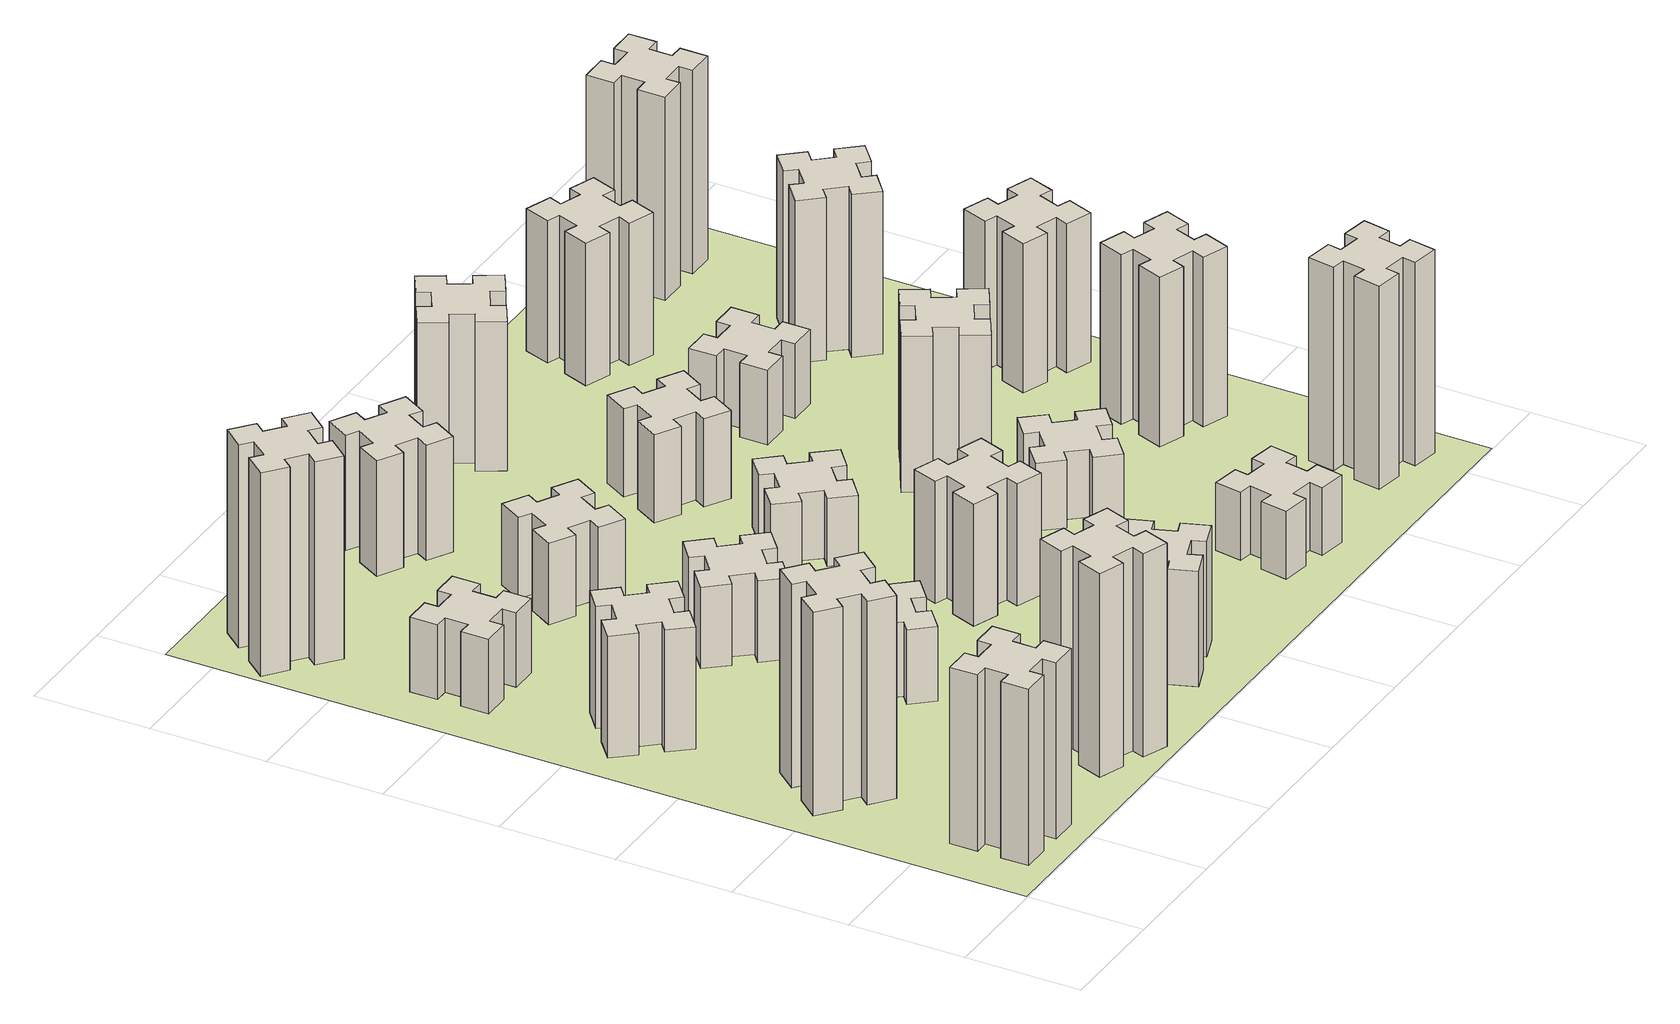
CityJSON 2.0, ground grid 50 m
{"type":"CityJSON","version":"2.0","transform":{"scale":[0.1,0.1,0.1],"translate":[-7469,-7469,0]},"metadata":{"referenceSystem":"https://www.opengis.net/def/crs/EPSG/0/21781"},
"CityObjects":{
"building1":{"type":"Building","attributes":{"class":"1000","function":"1000","usage":"1000","yearOfConstruction":2016,"roofType":"1000","measuredHeight":78,"storeysAboveGround":30,"storeysBelowGround":0},"geometry":[{"type":"Solid","lod":"1","boundaries":[[[[0,1,2,3,4,5,6,7,8,9,10,11,12,13,14,15,16,17,18,19]],[[17,16,20,21]],[[16,15,22,20]],[[15,14,23,22]],[[14,13,24,23]],[[13,12,25,24]],[[12,11,26,25]],[[11,10,27,26]],[[10,9,28,27]],[[9,8,29,28]],[[8,7,30,29]],[[7,6,31,30]],[[6,5,32,31]],[[5,4,33,32]],[[4,3,34,33]],[[3,2,35,34]],[[2,1,36,35]],[[1,0,37,36]],[[0,19,38,37]],[[19,18,39,38]],[[18,17,21,39]],[[24,25,26,27,28,29,30,31,32,33,34,35,36,37,38,39,21,20,22,23]]]]}]},
"building2":{"type":"Building","attributes":{"class":"1000","function":"1000","usage":"1000","yearOfConstruction":2016,"roofType":"1000","measuredHeight":90,"storeysAboveGround":30,"storeysBelowGround":0},"geometry":[{"type":"Solid","lod":"1","boundaries":[[[[40,41,42,43,44,45,46,47,48,49,50,51,52,53,54,55,56,57,58,59]],[[57,56,60,61]],[[56,55,62,60]],[[55,54,63,62]],[[54,53,64,63]],[[53,52,65,64]],[[52,51,66,65]],[[51,50,67,66]],[[50,49,68,67]],[[49,48,69,68]],[[48,47,70,69]],[[47,46,71,70]],[[46,45,72,71]],[[45,44,73,72]],[[44,43,74,73]],[[43,42,75,74]],[[42,41,76,75]],[[41,40,77,76]],[[40,59,78,77]],[[59,58,79,78]],[[58,57,61,79]],[[64,65,66,67,68,69,70,71,72,73,74,75,76,77,78,79,61,60,62,63]]]]}]},
"building3":{"type":"Building","attributes":{"class":"1000","function":"1000","usage":"1000","yearOfConstruction":2016,"roofType":"1000","measuredHeight":54,"storeysAboveGround":30,"storeysBelowGround":0},"geometry":[{"type":"Solid","lod":"1","boundaries":[[[[80,81,82,83,84,85,86,87,88,89,90,91,92,93,94,95,96,97,98,99]],[[97,96,100,101]],[[96,95,102,100]],[[95,94,103,102]],[[94,93,104,103]],[[93,92,105,104]],[[92,91,106,105]],[[91,90,107,106]],[[90,89,108,107]],[[89,88,109,108]],[[88,87,110,109]],[[87,86,111,110]],[[86,85,112,111]],[[85,84,113,112]],[[84,83,114,113]],[[83,82,115,114]],[[82,81,116,115]],[[81,80,117,116]],[[80,99,118,117]],[[99,98,119,118]],[[98,97,101,119]],[[104,105,106,107,108,109,110,111,112,113,114,115,116,117,118,119,101,100,102,103]]]]}]},
"building4":{"type":"Building","attributes":{"class":"1000","function":"1000","usage":"1000","yearOfConstruction":2016,"roofType":"1000","measuredHeight":33,"storeysAboveGround":30,"storeysBelowGround":0},"geometry":[{"type":"Solid","lod":"1","boundaries":[[[[120,121,122,123,124,125,126,127,128,129,130,131,132,133,134,135,136,137,138,139]],[[137,136,140,141]],[[136,135,142,140]],[[135,134,143,142]],[[134,133,144,143]],[[133,132,145,144]],[[132,131,146,145]],[[131,130,147,146]],[[130,129,148,147]],[[129,128,149,148]],[[128,127,150,149]],[[127,126,151,150]],[[126,125,152,151]],[[125,124,153,152]],[[124,123,154,153]],[[123,122,155,154]],[[122,121,156,155]],[[121,120,157,156]],[[120,139,158,157]],[[139,138,159,158]],[[138,137,141,159]],[[144,145,146,147,148,149,150,151,152,153,154,155,156,157,158,159,141,140,142,143]]]]}]},
"building5":{"type":"Building","attributes":{"class":"1000","function":"1000","usage":"1000","yearOfConstruction":2016,"roofType":"1000","measuredHeight":90,"storeysAboveGround":30,"storeysBelowGround":0},"geometry":[{"type":"Solid","lod":"1","boundaries":[[[[160,161,162,163,164,165,166,167,168,169,170,171,172,173,174,175,176,177,178,179]],[[177,176,180,181]],[[176,175,182,180]],[[175,174,183,182]],[[174,173,184,183]],[[173,172,185,184]],[[172,171,186,185]],[[171,170,187,186]],[[170,169,188,187]],[[169,168,189,188]],[[168,167,190,189]],[[167,166,191,190]],[[166,165,192,191]],[[165,164,193,192]],[[164,163,194,193]],[[163,162,195,194]],[[162,161,196,195]],[[161,160,197,196]],[[160,179,198,197]],[[179,178,199,198]],[[178,177,181,199]],[[184,185,186,187,188,189,190,191,192,193,194,195,196,197,198,199,181,180,182,183]]]]}]},
"building6":{"type":"Building","attributes":{"class":"1000","function":"1000","usage":"1000","yearOfConstruction":2016,"roofType":"1000","measuredHeight":90,"storeysAboveGround":30,"storeysBelowGround":0},"geometry":[{"type":"Solid","lod":"1","boundaries":[[[[200,201,202,203,204,205,206,207,208,209,210,211,212,213,214,215,216,217,218,219]],[[217,216,220,221]],[[216,215,222,220]],[[215,214,223,222]],[[214,213,224,223]],[[213,212,225,224]],[[212,211,226,225]],[[211,210,227,226]],[[210,209,228,227]],[[209,208,229,228]],[[208,207,230,229]],[[207,206,231,230]],[[206,205,232,231]],[[205,204,233,232]],[[204,203,234,233]],[[203,202,235,234]],[[202,201,236,235]],[[201,200,237,236]],[[200,219,238,237]],[[219,218,239,238]],[[218,217,221,239]],[[224,225,226,227,228,229,230,231,232,233,234,235,236,237,238,239,221,220,222,223]]]]}]},
"building7":{"type":"Building","attributes":{"class":"1000","function":"1000","usage":"1000","yearOfConstruction":2016,"roofType":"1000","measuredHeight":33,"storeysAboveGround":30,"storeysBelowGround":0},"geometry":[{"type":"Solid","lod":"1","boundaries":[[[[240,241,242,243,244,245,246,247,248,249,250,251,252,253,254,255,256,257,258,259]],[[257,256,260,261]],[[256,255,262,260]],[[255,254,263,262]],[[254,253,264,263]],[[253,252,265,264]],[[252,251,266,265]],[[251,250,267,266]],[[250,249,268,267]],[[249,248,269,268]],[[248,247,270,269]],[[247,246,271,270]],[[246,245,272,271]],[[245,244,273,272]],[[244,243,274,273]],[[243,242,275,274]],[[242,241,276,275]],[[241,240,277,276]],[[240,259,278,277]],[[259,258,279,278]],[[258,257,261,279]],[[264,265,266,267,268,269,270,271,272,273,274,275,276,277,278,279,261,260,262,263]]]]}]},
"building8":{"type":"Building","attributes":{"class":"1000","function":"1000","usage":"1000","yearOfConstruction":2016,"roofType":"1000","measuredHeight":36,"storeysAboveGround":30,"storeysBelowGround":0},"geometry":[{"type":"Solid","lod":"1","boundaries":[[[[280,281,282,283,284,285,286,287,288,289,290,291,292,293,294,295,296,297,298,299]],[[297,296,300,301]],[[296,295,302,300]],[[295,294,303,302]],[[294,293,304,303]],[[293,292,305,304]],[[292,291,306,305]],[[291,290,307,306]],[[290,289,308,307]],[[289,288,309,308]],[[288,287,310,309]],[[287,286,311,310]],[[286,285,312,311]],[[285,284,313,312]],[[284,283,314,313]],[[283,282,315,314]],[[282,281,316,315]],[[281,280,317,316]],[[280,299,318,317]],[[299,298,319,318]],[[298,297,301,319]],[[304,305,306,307,308,309,310,311,312,313,314,315,316,317,318,319,301,300,302,303]]]]}]},
"building9":{"type":"Building","attributes":{"class":"1000","function":"1000","usage":"1000","yearOfConstruction":2016,"roofType":"1000","measuredHeight":51,"storeysAboveGround":30,"storeysBelowGround":0},"geometry":[{"type":"Solid","lod":"1","boundaries":[[[[320,321,322,323,324,325,326,327,328,329,330,331,332,333,334,335,336,337,338,339]],[[337,336,340,341]],[[336,335,342,340]],[[335,334,343,342]],[[334,333,344,343]],[[333,332,345,344]],[[332,331,346,345]],[[331,330,347,346]],[[330,329,348,347]],[[329,328,349,348]],[[328,327,350,349]],[[327,326,351,350]],[[326,325,352,351]],[[325,324,353,352]],[[324,323,354,353]],[[323,322,355,354]],[[322,321,356,355]],[[321,320,357,356]],[[320,339,358,357]],[[339,338,359,358]],[[338,337,341,359]],[[344,345,346,347,348,349,350,351,352,353,354,355,356,357,358,359,341,340,342,343]]]]}]},
"building10":{"type":"Building","attributes":{"class":"1000","function":"1000","usage":"1000","yearOfConstruction":2016,"roofType":"1000","measuredHeight":36,"storeysAboveGround":30,"storeysBelowGround":0},"geometry":[{"type":"Solid","lod":"1","boundaries":[[[[360,361,362,363,364,365,366,367,368,369,370,371,372,373,374,375,376,377,378,379]],[[377,376,380,381]],[[376,375,382,380]],[[375,374,383,382]],[[374,373,384,383]],[[373,372,385,384]],[[372,371,386,385]],[[371,370,387,386]],[[370,369,388,387]],[[369,368,389,388]],[[368,367,390,389]],[[367,366,391,390]],[[366,365,392,391]],[[365,364,393,392]],[[364,363,394,393]],[[363,362,395,394]],[[362,361,396,395]],[[361,360,397,396]],[[360,379,398,397]],[[379,378,399,398]],[[378,377,381,399]],[[384,385,386,387,388,389,390,391,392,393,394,395,396,397,398,399,381,380,382,383]]]]}]},
"building11":{"type":"Building","attributes":{"class":"1000","function":"1000","usage":"1000","yearOfConstruction":2016,"roofType":"1000","measuredHeight":51,"storeysAboveGround":30,"storeysBelowGround":0},"geometry":[{"type":"Solid","lod":"1","boundaries":[[[[400,401,402,403,404,405,406,407,408,409,410,411,412,413,414,415,416,417,418,419]],[[417,416,420,421]],[[416,415,422,420]],[[415,414,423,422]],[[414,413,424,423]],[[413,412,425,424]],[[412,411,426,425]],[[411,410,427,426]],[[410,409,428,427]],[[409,408,429,428]],[[408,407,430,429]],[[407,406,431,430]],[[406,405,432,431]],[[405,404,433,432]],[[404,403,434,433]],[[403,402,435,434]],[[402,401,436,435]],[[401,400,437,436]],[[400,419,438,437]],[[419,418,439,438]],[[418,417,421,439]],[[424,425,426,427,428,429,430,431,432,433,434,435,436,437,438,439,421,420,422,423]]]]}]},
"building12":{"type":"Building","attributes":{"class":"1000","function":"1000","usage":"1000","yearOfConstruction":2016,"roofType":"1000","measuredHeight":54,"storeysAboveGround":30,"storeysBelowGround":0},"geometry":[{"type":"Solid","lod":"1","boundaries":[[[[440,441,442,443,444,445,446,447,448,449,450,451,452,453,454,455,456,457,458,459]],[[457,456,460,461]],[[456,455,462,460]],[[455,454,463,462]],[[454,453,464,463]],[[453,452,465,464]],[[452,451,466,465]],[[451,450,467,466]],[[450,449,468,467]],[[449,448,469,468]],[[448,447,470,469]],[[447,446,471,470]],[[446,445,472,471]],[[445,444,473,472]],[[444,443,474,473]],[[443,442,475,474]],[[442,441,476,475]],[[441,440,477,476]],[[440,459,478,477]],[[459,458,479,478]],[[458,457,461,479]],[[464,465,466,467,468,469,470,471,472,473,474,475,476,477,478,479,461,460,462,463]]]]}]},
"building13":{"type":"Building","attributes":{"class":"1000","function":"1000","usage":"1000","yearOfConstruction":2016,"roofType":"1000","measuredHeight":30,"storeysAboveGround":30,"storeysBelowGround":0},"geometry":[{"type":"Solid","lod":"1","boundaries":[[[[480,481,482,483,484,485,486,487,488,489,490,491,492,493,494,495,496,497,498,499]],[[497,496,500,501]],[[496,495,502,500]],[[495,494,503,502]],[[494,493,504,503]],[[493,492,505,504]],[[492,491,506,505]],[[491,490,507,506]],[[490,489,508,507]],[[489,488,509,508]],[[488,487,510,509]],[[487,486,511,510]],[[486,485,512,511]],[[485,484,513,512]],[[484,483,514,513]],[[483,482,515,514]],[[482,481,516,515]],[[481,480,517,516]],[[480,499,518,517]],[[499,498,519,518]],[[498,497,501,519]],[[504,505,506,507,508,509,510,511,512,513,514,515,516,517,518,519,501,500,502,503]]]]}]},
"building14":{"type":"Building","attributes":{"class":"1000","function":"1000","usage":"1000","yearOfConstruction":2016,"roofType":"1000","measuredHeight":39,"storeysAboveGround":30,"storeysBelowGround":0},"geometry":[{"type":"Solid","lod":"1","boundaries":[[[[520,521,522,523,524,525,526,527,528,529,530,531,532,533,534,535,536,537,538,539]],[[537,536,540,541]],[[536,535,542,540]],[[535,534,543,542]],[[534,533,544,543]],[[533,532,545,544]],[[532,531,546,545]],[[531,530,547,546]],[[530,529,548,547]],[[529,528,549,548]],[[528,527,550,549]],[[527,526,551,550]],[[526,525,552,551]],[[525,524,553,552]],[[524,523,554,553]],[[523,522,555,554]],[[522,521,556,555]],[[521,520,557,556]],[[520,539,558,557]],[[539,538,559,558]],[[538,537,541,559]],[[544,545,546,547,548,549,550,551,552,553,554,555,556,557,558,559,541,540,542,543]]]]}]},
"building15":{"type":"Building","attributes":{"class":"1000","function":"1000","usage":"1000","yearOfConstruction":2016,"roofType":"1000","measuredHeight":30,"storeysAboveGround":30,"storeysBelowGround":0},"geometry":[{"type":"Solid","lod":"1","boundaries":[[[[560,561,562,563,564,565,566,567,568,569,570,571,572,573,574,575,576,577,578,579]],[[577,576,580,581]],[[576,575,582,580]],[[575,574,583,582]],[[574,573,584,583]],[[573,572,585,584]],[[572,571,586,585]],[[571,570,587,586]],[[570,569,588,587]],[[569,568,589,588]],[[568,567,590,589]],[[567,566,591,590]],[[566,565,592,591]],[[565,564,593,592]],[[564,563,594,593]],[[563,562,595,594]],[[562,561,596,595]],[[561,560,597,596]],[[560,579,598,597]],[[579,578,599,598]],[[578,577,581,599]],[[584,585,586,587,588,589,590,591,592,593,594,595,596,597,598,599,581,580,582,583]]]]}]},
"building16":{"type":"Building","attributes":{"class":"1000","function":"1000","usage":"1000","yearOfConstruction":2016,"roofType":"1000","measuredHeight":66,"storeysAboveGround":30,"storeysBelowGround":0},"geometry":[{"type":"Solid","lod":"1","boundaries":[[[[600,601,602,603,604,605,606,607,608,609,610,611,612,613,614,615,616,617,618,619]],[[617,616,620,621]],[[616,615,622,620]],[[615,614,623,622]],[[614,613,624,623]],[[613,612,625,624]],[[612,611,626,625]],[[611,610,627,626]],[[610,609,628,627]],[[609,608,629,628]],[[608,607,630,629]],[[607,606,631,630]],[[606,605,632,631]],[[605,604,633,632]],[[604,603,634,633]],[[603,602,635,634]],[[602,601,636,635]],[[601,600,637,636]],[[600,619,638,637]],[[619,618,639,638]],[[618,617,621,639]],[[624,625,626,627,628,629,630,631,632,633,634,635,636,637,638,639,621,620,622,623]]]]}]},
"building17":{"type":"Building","attributes":{"class":"1000","function":"1000","usage":"1000","yearOfConstruction":2016,"roofType":"1000","measuredHeight":30,"storeysAboveGround":30,"storeysBelowGround":0},"geometry":[{"type":"Solid","lod":"1","boundaries":[[[[640,641,642,643,644,645,646,647,648,649,650,651,652,653,654,655,656,657,658,659]],[[657,656,660,661]],[[656,655,662,660]],[[655,654,663,662]],[[654,653,664,663]],[[653,652,665,664]],[[652,651,666,665]],[[651,650,667,666]],[[650,649,668,667]],[[649,648,669,668]],[[648,647,670,669]],[[647,646,671,670]],[[646,645,672,671]],[[645,644,673,672]],[[644,643,674,673]],[[643,642,675,674]],[[642,641,676,675]],[[641,640,677,676]],[[640,659,678,677]],[[659,658,679,678]],[[658,657,661,679]],[[664,665,666,667,668,669,670,671,672,673,674,675,676,677,678,679,661,660,662,663]]]]}]},
"building18":{"type":"Building","attributes":{"class":"1000","function":"1000","usage":"1000","yearOfConstruction":2016,"roofType":"1000","measuredHeight":69,"storeysAboveGround":30,"storeysBelowGround":0},"geometry":[{"type":"Solid","lod":"1","boundaries":[[[[680,681,682,683,684,685,686,687,688,689,690,691,692,693,694,695,696,697,698,699]],[[697,696,700,701]],[[696,695,702,700]],[[695,694,703,702]],[[694,693,704,703]],[[693,692,705,704]],[[692,691,706,705]],[[691,690,707,706]],[[690,689,708,707]],[[689,688,709,708]],[[688,687,710,709]],[[687,686,711,710]],[[686,685,712,711]],[[685,684,713,712]],[[684,683,714,713]],[[683,682,715,714]],[[682,681,716,715]],[[681,680,717,716]],[[680,699,718,717]],[[699,698,719,718]],[[698,697,701,719]],[[704,705,706,707,708,709,710,711,712,713,714,715,716,717,718,719,701,700,702,703]]]]}]},
"building19":{"type":"Building","attributes":{"class":"1000","function":"1000","usage":"1000","yearOfConstruction":2016,"roofType":"1000","measuredHeight":33,"storeysAboveGround":30,"storeysBelowGround":0},"geometry":[{"type":"Solid","lod":"1","boundaries":[[[[720,721,722,723,724,725,726,727,728,729,730,731,732,733,734,735,736,737,738,739]],[[737,736,740,741]],[[736,735,742,740]],[[735,734,743,742]],[[734,733,744,743]],[[733,732,745,744]],[[732,731,746,745]],[[731,730,747,746]],[[730,729,748,747]],[[729,728,749,748]],[[728,727,750,749]],[[727,726,751,750]],[[726,725,752,751]],[[725,724,753,752]],[[724,723,754,753]],[[723,722,755,754]],[[722,721,756,755]],[[721,720,757,756]],[[720,739,758,757]],[[739,738,759,758]],[[738,737,741,759]],[[744,745,746,747,748,749,750,751,752,753,754,755,756,757,758,759,741,740,742,743]]]]}]},
"building20":{"type":"Building","attributes":{"class":"1000","function":"1000","usage":"1000","yearOfConstruction":2016,"roofType":"1000","measuredHeight":90,"storeysAboveGround":30,"storeysBelowGround":0},"geometry":[{"type":"Solid","lod":"1","boundaries":[[[[760,761,762,763,764,765,766,767,768,769,770,771,772,773,774,775,776,777,778,779]],[[777,776,780,781]],[[776,775,782,780]],[[775,774,783,782]],[[774,773,784,783]],[[773,772,785,784]],[[772,771,786,785]],[[771,770,787,786]],[[770,769,788,787]],[[769,768,789,788]],[[768,767,790,789]],[[767,766,791,790]],[[766,765,792,791]],[[765,764,793,792]],[[764,763,794,793]],[[763,762,795,794]],[[762,761,796,795]],[[761,760,797,796]],[[760,779,798,797]],[[779,778,799,798]],[[778,777,781,799]],[[784,785,786,787,788,789,790,791,792,793,794,795,796,797,798,799,781,780,782,783]]]]}]},
"building21":{"type":"Building","attributes":{"class":"1000","function":"1000","usage":"1000","yearOfConstruction":2016,"roofType":"1000","measuredHeight":63,"storeysAboveGround":30,"storeysBelowGround":0},"geometry":[{"type":"Solid","lod":"1","boundaries":[[[[800,801,802,803,804,805,806,807,808,809,810,811,812,813,814,815,816,817,818,819]],[[817,816,820,821]],[[816,815,822,820]],[[815,814,823,822]],[[814,813,824,823]],[[813,812,825,824]],[[812,811,826,825]],[[811,810,827,826]],[[810,809,828,827]],[[809,808,829,828]],[[808,807,830,829]],[[807,806,831,830]],[[806,805,832,831]],[[805,804,833,832]],[[804,803,834,833]],[[803,802,835,834]],[[802,801,836,835]],[[801,800,837,836]],[[800,819,838,837]],[[819,818,839,838]],[[818,817,821,839]],[[824,825,826,827,828,829,830,831,832,833,834,835,836,837,838,839,821,820,822,823]]]]}]},
"building22":{"type":"Building","attributes":{"class":"1000","function":"1000","usage":"1000","yearOfConstruction":2016,"roofType":"1000","measuredHeight":75,"storeysAboveGround":30,"storeysBelowGround":0},"geometry":[{"type":"Solid","lod":"1","boundaries":[[[[840,841,842,843,844,845,846,847,848,849,850,851,852,853,854,855,856,857,858,859]],[[857,856,860,861]],[[856,855,862,860]],[[855,854,863,862]],[[854,853,864,863]],[[853,852,865,864]],[[852,851,866,865]],[[851,850,867,866]],[[850,849,868,867]],[[849,848,869,868]],[[848,847,870,869]],[[847,846,871,870]],[[846,845,872,871]],[[845,844,873,872]],[[844,843,874,873]],[[843,842,875,874]],[[842,841,876,875]],[[841,840,877,876]],[[840,859,878,877]],[[859,858,879,878]],[[858,857,861,879]],[[864,865,866,867,868,869,870,871,872,873,874,875,876,877,878,879,861,860,862,863]]]]}]},
"building23":{"type":"Building","attributes":{"class":"1000","function":"1000","usage":"1000","yearOfConstruction":2016,"roofType":"1000","measuredHeight":66,"storeysAboveGround":30,"storeysBelowGround":0},"geometry":[{"type":"Solid","lod":"1","boundaries":[[[[880,881,882,883,884,885,886,887,888,889,890,891,892,893,894,895,896,897,898,899]],[[897,896,900,901]],[[896,895,902,900]],[[895,894,903,902]],[[894,893,904,903]],[[893,892,905,904]],[[892,891,906,905]],[[891,890,907,906]],[[890,889,908,907]],[[889,888,909,908]],[[888,887,910,909]],[[887,886,911,910]],[[886,885,912,911]],[[885,884,913,912]],[[884,883,914,913]],[[883,882,915,914]],[[882,881,916,915]],[[881,880,917,916]],[[880,899,918,917]],[[899,898,919,918]],[[898,897,901,919]],[[904,905,906,907,908,909,910,911,912,913,914,915,916,917,918,919,901,900,902,903]]]]}]},
"building24":{"type":"Building","attributes":{"class":"1000","function":"1000","usage":"1000","yearOfConstruction":2016,"roofType":"1000","measuredHeight":72,"storeysAboveGround":30,"storeysBelowGround":0},"geometry":[{"type":"Solid","lod":"1","boundaries":[[[[920,921,922,923,924,925,926,927,928,929,930,931,932,933,934,935,936,937,938,939]],[[937,936,940,941]],[[936,935,942,940]],[[935,934,943,942]],[[934,933,944,943]],[[933,932,945,944]],[[932,931,946,945]],[[931,930,947,946]],[[930,929,948,947]],[[929,928,949,948]],[[928,927,950,949]],[[927,926,951,950]],[[926,925,952,951]],[[925,924,953,952]],[[924,923,954,953]],[[923,922,955,954]],[[922,921,956,955]],[[921,920,957,956]],[[920,939,958,957]],[[939,938,959,958]],[[938,937,941,959]],[[944,945,946,947,948,949,950,951,952,953,954,955,956,957,958,959,941,940,942,943]]]]}]},
"building25":{"type":"Building","attributes":{"class":"1000","function":"1000","usage":"1000","yearOfConstruction":2016,"roofType":"1000","measuredHeight":90,"storeysAboveGround":30,"storeysBelowGround":0},"geometry":[{"type":"Solid","lod":"1","boundaries":[[[[960,961,962,963,964,965,966,967,968,969,970,971,972,973,974,975,976,977,978,979]],[[977,976,980,981]],[[976,975,982,980]],[[975,974,983,982]],[[974,973,984,983]],[[973,972,985,984]],[[972,971,986,985]],[[971,970,987,986]],[[970,969,988,987]],[[969,968,989,988]],[[968,967,990,989]],[[967,966,991,990]],[[966,965,992,991]],[[965,964,993,992]],[[964,963,994,993]],[[963,962,995,994]],[[962,961,996,995]],[[961,960,997,996]],[[960,979,998,997]],[[979,978,999,998]],[[978,977,981,999]],[[984,985,986,987,988,989,990,991,992,993,994,995,996,997,998,999,981,980,982,983]]]]}]},
"landuse1":{"type":"LandUse","attributes":{"name":"plot1","function":"1010"},"geometry":[{"type":"MultiSurface","lod":"1","boundaries":[[[1000,1001,1002,1003]]]}]}
},
"vertices":[
[265,325,0],[265,225,0],[205,225,0],[205,105,0],[325,105,0],[325,165,0],[425,165,0],[425,105,0],[545,105,0],[545,225,0],[485,225,0],[485,325,0],[545,325,0],[545,445,0],[425,445,0],[425,385,0],[325,385,0],[325,445,0],[205,445,0],[205,325,0],[325,385,780],[325,445,780],[425,385,780],[425,445,780],[545,445,780],[545,325,780],[485,325,780],[485,225,780],[545,225,780],[545,105,780],[425,105,780],[425,165,780],[325,165,780],[325,105,780],[205,105,780],[205,225,780],[265,225,780],[265,325,780],[205,325,780],[205,445,780],
[484,1067,0],[408,1132,0],[446,1178,0],[354,1255,0],[277,1163,0],[323,1124,0],[259,1048,0],[213,1086,0],[136,994,0],[228,917,0],[266,963,0],[343,899,0],[304,853,0],[396,776,0],[473,868,0],[427,906,0],[492,983,0],[538,944,0],[615,1036,0],[523,1113,0],[492,983,900],[538,944,900],[427,906,900],[473,868,900],[396,776,900],[304,853,900],[343,899,900],[266,963,900],[228,917,900],[136,994,900],[213,1086,900],[259,1048,900],[323,1124,900],[277,1163,900],[354,1255,900],[446,1178,900],[408,1132,900],[484,1067,900],[523,1113,900],[615,1036,900],
[492,1888,0],[427,1964,0],[473,2003,0],[396,2095,0],[304,2018,0],[343,1972,0],[266,1907,0],[228,1953,0],[136,1876,0],[213,1784,0],[259,1823,0],[323,1746,0],[277,1708,0],[354,1616,0],[446,1693,0],[408,1739,0],[484,1803,0],[523,1757,0],[615,1834,0],[538,1926,0],[484,1803,540],[523,1757,540],[408,1739,540],[446,1693,540],[354,1616,540],[277,1708,540],[323,1746,540],[259,1823,540],[213,1784,540],[136,1876,540],[228,1953,540],[266,1907,540],[343,1972,540],[304,2018,540],[396,2095,540],[473,2003,540],[427,1964,540],[492,1888,540],[538,1926,540],[615,1834,540],
[485,2545,0],[485,2645,0],[545,2645,0],[545,2765,0],[425,2765,0],[425,2705,0],[325,2705,0],[325,2765,0],[205,2765,0],[205,2645,0],[265,2645,0],[265,2545,0],[205,2545,0],[205,2425,0],[325,2425,0],[325,2485,0],[425,2485,0],[425,2425,0],[545,2425,0],[545,2545,0],[425,2485,330],[425,2425,330],[325,2485,330],[325,2425,330],[205,2425,330],[205,2545,330],[265,2545,330],[265,2645,330],[205,2645,330],[205,2765,330],[325,2765,330],[325,2705,330],[425,2705,330],[425,2765,330],[545,2765,330],[545,2645,330],[485,2645,330],[485,2545,330],[545,2545,330],[545,2425,330],
[1029,360,0],[995,266,0],[939,287,0],[897,174,0],[1010,133,0],[1031,189,0],[1125,155,0],[1104,99,0],[1217,57,0],[1258,170,0],[1202,191,0],[1236,285,0],[1292,264,0],[1333,377,0],[1220,418,0],[1200,362,0],[1106,396,0],[1127,452,0],[1014,493,0],[973,380,0],[1106,396,900],[1127,452,900],[1200,362,900],[1220,418,900],[1333,377,900],[1292,264,900],[1236,285,900],[1202,191,900],[1258,170,900],[1217,57,900],[1104,99,900],[1125,155,900],[1031,189,900],[1010,133,900],[897,174,900],[939,287,900],[995,266,900],[1029,360,900],[973,380,900],[1014,493,900],
[384,3387,0],[308,3452,0],[346,3498,0],[254,3575,0],[177,3483,0],[223,3444,0],[159,3368,0],[113,3406,0],[36,3314,0],[128,3237,0],[166,3283,0],[243,3219,0],[204,3173,0],[296,3096,0],[373,3188,0],[327,3226,0],[392,3303,0],[438,3264,0],[515,3356,0],[423,3433,0],[392,3303,900],[438,3264,900],[327,3226,900],[373,3188,900],[296,3096,900],[204,3173,900],[243,3219,900],[166,3283,900],[128,3237,900],[36,3314,900],[113,3406,900],[159,3368,900],[223,3444,900],[177,3483,900],[254,3575,900],[346,3498,900],[308,3452,900],[384,3387,900],[423,3433,900],[515,3356,900],
[1083,1332,0],[1006,1267,0],[968,1313,0],[876,1236,0],[953,1144,0],[999,1183,0],[1063,1106,0],[1017,1068,0],[1094,976,0],[1186,1053,0],[1148,1099,0],[1224,1163,0],[1263,1117,0],[1355,1194,0],[1278,1286,0],[1232,1248,0],[1167,1324,0],[1213,1363,0],[1136,1455,0],[1044,1378,0],[1167,1324,330],[1213,1363,330],[1232,1248,330],[1278,1286,330],[1355,1194,330],[1263,1117,330],[1224,1163,330],[1148,1099,330],[1186,1053,330],[1094,976,330],[1017,1068,330],[1063,1106,330],[999,1183,330],[953,1144,330],[876,1236,330],[968,1313,330],[1006,1267,330],[1083,1332,330],[1044,1378,330],[1136,1455,330],
[1083,1972,0],[1006,1907,0],[968,1953,0],[876,1876,0],[953,1784,0],[999,1823,0],[1063,1746,0],[1017,1708,0],[1094,1616,0],[1186,1693,0],[1148,1739,0],[1224,1803,0],[1263,1757,0],[1355,1834,0],[1278,1926,0],[1232,1888,0],[1167,1964,0],[1213,2003,0],[1136,2095,0],[1044,2018,0],[1167,1964,360],[1213,2003,360],[1232,1888,360],[1278,1926,360],[1355,1834,360],[1263,1757,360],[1224,1803,360],[1148,1739,360],[1186,1693,360],[1094,1616,360],[1017,1708,360],[1063,1746,360],[999,1823,360],[953,1784,360],[876,1876,360],[968,1953,360],[1006,1907,360],[1083,1972,360],[1044,2018,360],[1136,2095,360],
[1765,496,0],[1671,462,0],[1650,518,0],[1537,477,0],[1579,364,0],[1635,385,0],[1669,291,0],[1613,270,0],[1654,157,0],[1767,199,0],[1746,255,0],[1840,289,0],[1860,233,0],[1973,274,0],[1932,387,0],[1876,366,0],[1842,460,0],[1898,480,0],[1857,593,0],[1744,552,0],[1842,460,510],[1898,480,510],[1876,366,510],[1932,387,510],[1973,274,510],[1860,233,510],[1840,289,510],[1746,255,510],[1767,199,510],[1654,157,510],[1613,270,510],[1669,291,510],[1635,385,510],[1579,364,510],[1537,477,510],[1650,518,510],[1671,462,510],[1765,496,510],[1744,552,510],[1857,593,510],
[1017,2525,0],[1104,2475,0],[1074,2423,0],[1178,2363,0],[1238,2467,0],[1186,2497,0],[1236,2584,0],[1288,2554,0],[1348,2658,0],[1244,2718,0],[1214,2666,0],[1127,2716,0],[1157,2768,0],[1053,2828,0],[993,2724,0],[1045,2694,0],[995,2607,0],[943,2637,0],[883,2533,0],[987,2473,0],[995,2607,360],[943,2637,360],[1045,2694,360],[993,2724,360],[1053,2828,360],[1157,2768,360],[1127,2716,360],[1214,2666,360],[1244,2718,360],[1348,2658,360],[1288,2554,360],[1236,2584,360],[1186,2497,360],[1238,2467,360],[1178,2363,360],[1074,2423,360],[1104,2475,360],[1017,2525,360],[987,2473,360],[883,2533,360],
[1214,3406,0],[1127,3456,0],[1157,3508,0],[1053,3568,0],[993,3464,0],[1045,3434,0],[995,3347,0],[943,3377,0],[883,3273,0],[987,3213,0],[1017,3265,0],[1104,3215,0],[1074,3163,0],[1178,3103,0],[1238,3207,0],[1186,3237,0],[1236,3324,0],[1288,3294,0],[1348,3398,0],[1244,3458,0],[1236,3324,510],[1288,3294,510],[1186,3237,510],[1238,3207,510],[1178,3103,510],[1074,3163,510],[1104,3215,510],[1017,3265,510],[987,3213,510],[883,3273,510],[943,3377,510],[995,3347,510],[1045,3434,510],[993,3464,510],[1053,3568,510],[1157,3508,510],[1127,3456,510],[1214,3406,510],[1244,3458,510],[1348,3398,510],
[1769,1300,0],[1735,1206,0],[1679,1227,0],[1637,1114,0],[1750,1073,0],[1771,1129,0],[1865,1095,0],[1844,1039,0],[1957,997,0],[1998,1110,0],[1942,1131,0],[1976,1225,0],[2032,1204,0],[2073,1317,0],[1960,1358,0],[1940,1302,0],[1846,1336,0],[1867,1392,0],[1754,1433,0],[1713,1320,0],[1846,1336,540],[1867,1392,540],[1940,1302,540],[1960,1358,540],[2073,1317,540],[2032,1204,540],[1976,1225,540],[1942,1131,540],[1998,1110,540],[1957,997,540],[1844,1039,540],[1865,1095,540],[1771,1129,540],[1750,1073,540],[1637,1114,540],[1679,1227,540],[1735,1206,540],[1769,1300,540],[1713,1320,540],[1754,1433,540],
[1972,1988,0],[1907,2064,0],[1953,2103,0],[1876,2195,0],[1784,2118,0],[1823,2072,0],[1746,2007,0],[1708,2053,0],[1616,1976,0],[1693,1884,0],[1739,1923,0],[1803,1846,0],[1757,1808,0],[1834,1716,0],[1926,1793,0],[1888,1839,0],[1964,1903,0],[2003,1857,0],[2095,1934,0],[2018,2026,0],[1964,1903,300],[2003,1857,300],[1888,1839,300],[1926,1793,300],[1834,1716,300],[1757,1808,300],[1803,1846,300],[1739,1923,300],[1693,1884,300],[1616,1976,300],[1708,2053,300],[1746,2007,300],[1823,2072,300],[1784,2118,300],[1876,2195,300],[1953,2103,300],[1907,2064,300],[1972,1988,300],[2018,2026,300],[2095,1934,300],
[2026,2497,0],[2076,2584,0],[2128,2554,0],[2188,2658,0],[2084,2718,0],[2054,2666,0],[1967,2716,0],[1997,2768,0],[1893,2828,0],[1833,2724,0],[1885,2694,0],[1835,2607,0],[1783,2637,0],[1723,2533,0],[1827,2473,0],[1857,2525,0],[1944,2475,0],[1914,2423,0],[2018,2363,0],[2078,2467,0],[1944,2475,390],[1914,2423,390],[1857,2525,390],[1827,2473,390],[1723,2533,390],[1783,2637,390],[1835,2607,390],[1885,2694,390],[1833,2724,390],[1893,2828,390],[1997,2768,390],[1967,2716,390],[2054,2666,390],[2084,2718,390],[2188,2658,390],[2128,2554,390],[2076,2584,390],[2026,2497,390],[2078,2467,390],[2018,2363,390],
[2596,444,0],[2578,345,0],[2519,356,0],[2498,237,0],[2617,217,0],[2627,276,0],[2725,258,0],[2715,199,0],[2833,178,0],[2854,297,0],[2795,307,0],[2812,405,0],[2871,395,0],[2892,513,0],[2774,534,0],[2764,475,0],[2665,492,0],[2676,551,0],[2557,572,0],[2537,454,0],[2665,492,300],[2676,551,300],[2764,475,300],[2774,534,300],[2892,513,300],[2871,395,300],[2812,405,300],[2795,307,300],[2854,297,300],[2833,178,300],[2715,199,300],[2725,258,300],[2627,276,300],[2617,217,300],[2498,237,300],[2519,356,300],[2578,345,300],[2596,444,300],[2537,454,300],[2557,572,300],
[1844,3556,0],[1757,3506,0],[1727,3558,0],[1623,3498,0],[1683,3394,0],[1735,3424,0],[1785,3337,0],[1733,3307,0],[1793,3203,0],[1897,3263,0],[1867,3315,0],[1954,3365,0],[1984,3313,0],[2088,3373,0],[2028,3477,0],[1976,3447,0],[1926,3534,0],[1978,3564,0],[1918,3668,0],[1814,3608,0],[1926,3534,660],[1978,3564,660],[1976,3447,660],[2028,3477,660],[2088,3373,660],[1984,3313,660],[1954,3365,660],[1867,3315,660],[1897,3263,660],[1793,3203,660],[1733,3307,660],[1785,3337,660],[1735,3424,660],[1683,3394,660],[1623,3498,660],[1727,3558,660],[1757,3506,660],[1844,3556,660],[1814,3608,660],[1918,3668,660],
[2628,1099,0],[2704,1163,0],[2743,1117,0],[2835,1194,0],[2758,1286,0],[2712,1248,0],[2647,1324,0],[2693,1363,0],[2616,1455,0],[2524,1378,0],[2563,1332,0],[2486,1267,0],[2448,1313,0],[2356,1236,0],[2433,1144,0],[2479,1183,0],[2543,1106,0],[2497,1068,0],[2574,976,0],[2666,1053,0],[2543,1106,300],[2497,1068,300],[2479,1183,300],[2433,1144,300],[2356,1236,300],[2448,1313,300],[2486,1267,300],[2563,1332,300],[2524,1378,300],[2616,1455,300],[2693,1363,300],[2647,1324,300],[2712,1248,300],[2758,1286,300],[2835,1194,300],[2743,1117,300],[2704,1163,300],[2628,1099,300],[2666,1053,300],[2574,976,300],
[2475,1744,0],[2525,1657,0],[2473,1627,0],[2533,1523,0],[2637,1583,0],[2607,1635,0],[2694,1685,0],[2724,1633,0],[2828,1693,0],[2768,1797,0],[2716,1767,0],[2666,1854,0],[2718,1884,0],[2658,1988,0],[2554,1928,0],[2584,1876,0],[2497,1826,0],[2467,1878,0],[2363,1818,0],[2423,1714,0],[2497,1826,690],[2467,1878,690],[2584,1876,690],[2554,1928,690],[2658,1988,690],[2718,1884,690],[2666,1854,690],[2716,1767,690],[2768,1797,690],[2828,1693,690],[2724,1633,690],[2694,1685,690],[2607,1635,690],[2637,1583,690],[2533,1523,690],[2473,1627,690],[2525,1657,690],[2475,1744,690],[2423,1714,690],[2363,1818,690],
[2705,2545,0],[2705,2645,0],[2765,2645,0],[2765,2765,0],[2645,2765,0],[2645,2705,0],[2545,2705,0],[2545,2765,0],[2425,2765,0],[2425,2645,0],[2485,2645,0],[2485,2545,0],[2425,2545,0],[2425,2425,0],[2545,2425,0],[2545,2485,0],[2645,2485,0],[2645,2425,0],[2765,2425,0],[2765,2545,0],[2645,2485,330],[2645,2425,330],[2545,2485,330],[2545,2425,330],[2425,2425,330],[2425,2545,330],[2485,2545,330],[2485,2645,330],[2425,2645,330],[2425,2765,330],[2545,2765,330],[2545,2705,330],[2645,2705,330],[2645,2765,330],[2765,2765,330],[2765,2645,330],[2705,2645,330],[2705,2545,330],[2765,2545,330],[2765,2425,330],
[3504,475,0],[3405,492,0],[3416,551,0],[3297,572,0],[3277,454,0],[3336,444,0],[3318,345,0],[3259,356,0],[3238,237,0],[3357,217,0],[3367,276,0],[3465,258,0],[3455,199,0],[3573,178,0],[3594,297,0],[3535,307,0],[3552,405,0],[3611,395,0],[3632,513,0],[3514,534,0],[3552,405,900],[3611,395,900],[3535,307,900],[3594,297,900],[3573,178,900],[3455,199,900],[3465,258,900],[3367,276,900],[3357,217,900],[3238,237,900],[3259,356,900],[3318,345,900],[3336,444,900],[3277,454,900],[3297,572,900],[3416,551,900],[3405,492,900],[3504,475,900],[3514,534,900],[3632,513,900],
[2780,3422,0],[2686,3456,0],[2707,3512,0],[2594,3553,0],[2553,3440,0],[2609,3420,0],[2575,3326,0],[2519,3347,0],[2477,3234,0],[2590,3193,0],[2611,3249,0],[2705,3215,0],[2684,3159,0],[2797,3117,0],[2838,3230,0],[2782,3251,0],[2816,3345,0],[2872,3324,0],[2913,3437,0],[2800,3478,0],[2816,3345,630],[2872,3324,630],[2782,3251,630],[2838,3230,630],[2797,3117,630],[2684,3159,630],[2705,3215,630],[2611,3249,630],[2590,3193,630],[2477,3234,630],[2519,3347,630],[2575,3326,630],[2609,3420,630],[2553,3440,630],[2594,3553,630],[2707,3512,630],[2686,3456,630],[2780,3422,630],[2800,3478,630],[2913,3437,630],
[3251,1129,0],[3345,1095,0],[3324,1039,0],[3437,997,0],[3478,1110,0],[3422,1131,0],[3456,1225,0],[3512,1204,0],[3553,1317,0],[3440,1358,0],[3420,1302,0],[3326,1336,0],[3347,1392,0],[3234,1433,0],[3193,1320,0],[3249,1300,0],[3215,1206,0],[3159,1227,0],[3117,1114,0],[3230,1073,0],[3215,1206,750],[3159,1227,750],[3249,1300,750],[3193,1320,750],[3234,1433,750],[3347,1392,750],[3326,1336,750],[3420,1302,750],[3440,1358,750],[3553,1317,750],[3512,1204,750],[3456,1225,750],[3422,1131,750],[3478,1110,750],[3437,997,750],[3324,1039,750],[3345,1095,750],[3251,1129,750],[3230,1073,750],[3117,1114,750],
[3520,1942,0],[3426,1976,0],[3447,2032,0],[3334,2073,0],[3293,1960,0],[3349,1940,0],[3315,1846,0],[3259,1867,0],[3217,1754,0],[3330,1713,0],[3351,1769,0],[3445,1735,0],[3424,1679,0],[3537,1637,0],[3578,1750,0],[3522,1771,0],[3556,1865,0],[3612,1844,0],[3653,1957,0],[3540,1998,0],[3556,1865,660],[3612,1844,660],[3522,1771,660],[3578,1750,660],[3537,1637,660],[3424,1679,660],[3445,1735,660],[3351,1769,660],[3330,1713,660],[3217,1754,660],[3259,1867,660],[3315,1846,660],[3349,1940,660],[3293,1960,660],[3334,2073,660],[3447,2032,660],[3426,1976,660],[3520,1942,660],[3540,1998,660],[3653,1957,660],
[3203,2712,0],[3126,2647,0],[3088,2693,0],[2996,2616,0],[3073,2524,0],[3119,2563,0],[3183,2486,0],[3137,2448,0],[3214,2356,0],[3306,2433,0],[3268,2479,0],[3344,2543,0],[3383,2497,0],[3475,2574,0],[3398,2666,0],[3352,2628,0],[3287,2704,0],[3333,2743,0],[3256,2835,0],[3164,2758,0],[3287,2704,720],[3333,2743,720],[3352,2628,720],[3398,2666,720],[3475,2574,720],[3383,2497,720],[3344,2543,720],[3268,2479,720],[3306,2433,720],[3214,2356,720],[3137,2448,720],[3183,2486,720],[3119,2563,720],[3073,2524,720],[2996,2616,720],[3088,2693,720],[3126,2647,720],[3203,2712,720],[3164,2758,720],[3256,2835,720],
[3285,3325,0],[3385,3325,0],[3385,3265,0],[3505,3265,0],[3505,3385,0],[3445,3385,0],[3445,3485,0],[3505,3485,0],[3505,3605,0],[3385,3605,0],[3385,3545,0],[3285,3545,0],[3285,3605,0],[3165,3605,0],[3165,3485,0],[3225,3485,0],[3225,3385,0],[3165,3385,0],[3165,3265,0],[3285,3265,0],[3225,3385,900],[3165,3385,900],[3225,3485,900],[3165,3485,900],[3165,3605,900],[3285,3605,900],[3285,3545,900],[3385,3545,900],[3385,3605,900],[3505,3605,900],[3505,3485,900],[3445,3485,900],[3445,3385,900],[3505,3385,900],[3505,3265,900],[3385,3265,900],[3385,3325,900],[3285,3325,900],[3285,3265,900],[3165,3265,900],
[5,3705,0],[3705,3705,0],[3705,5,0],[5,5,0]
]}
